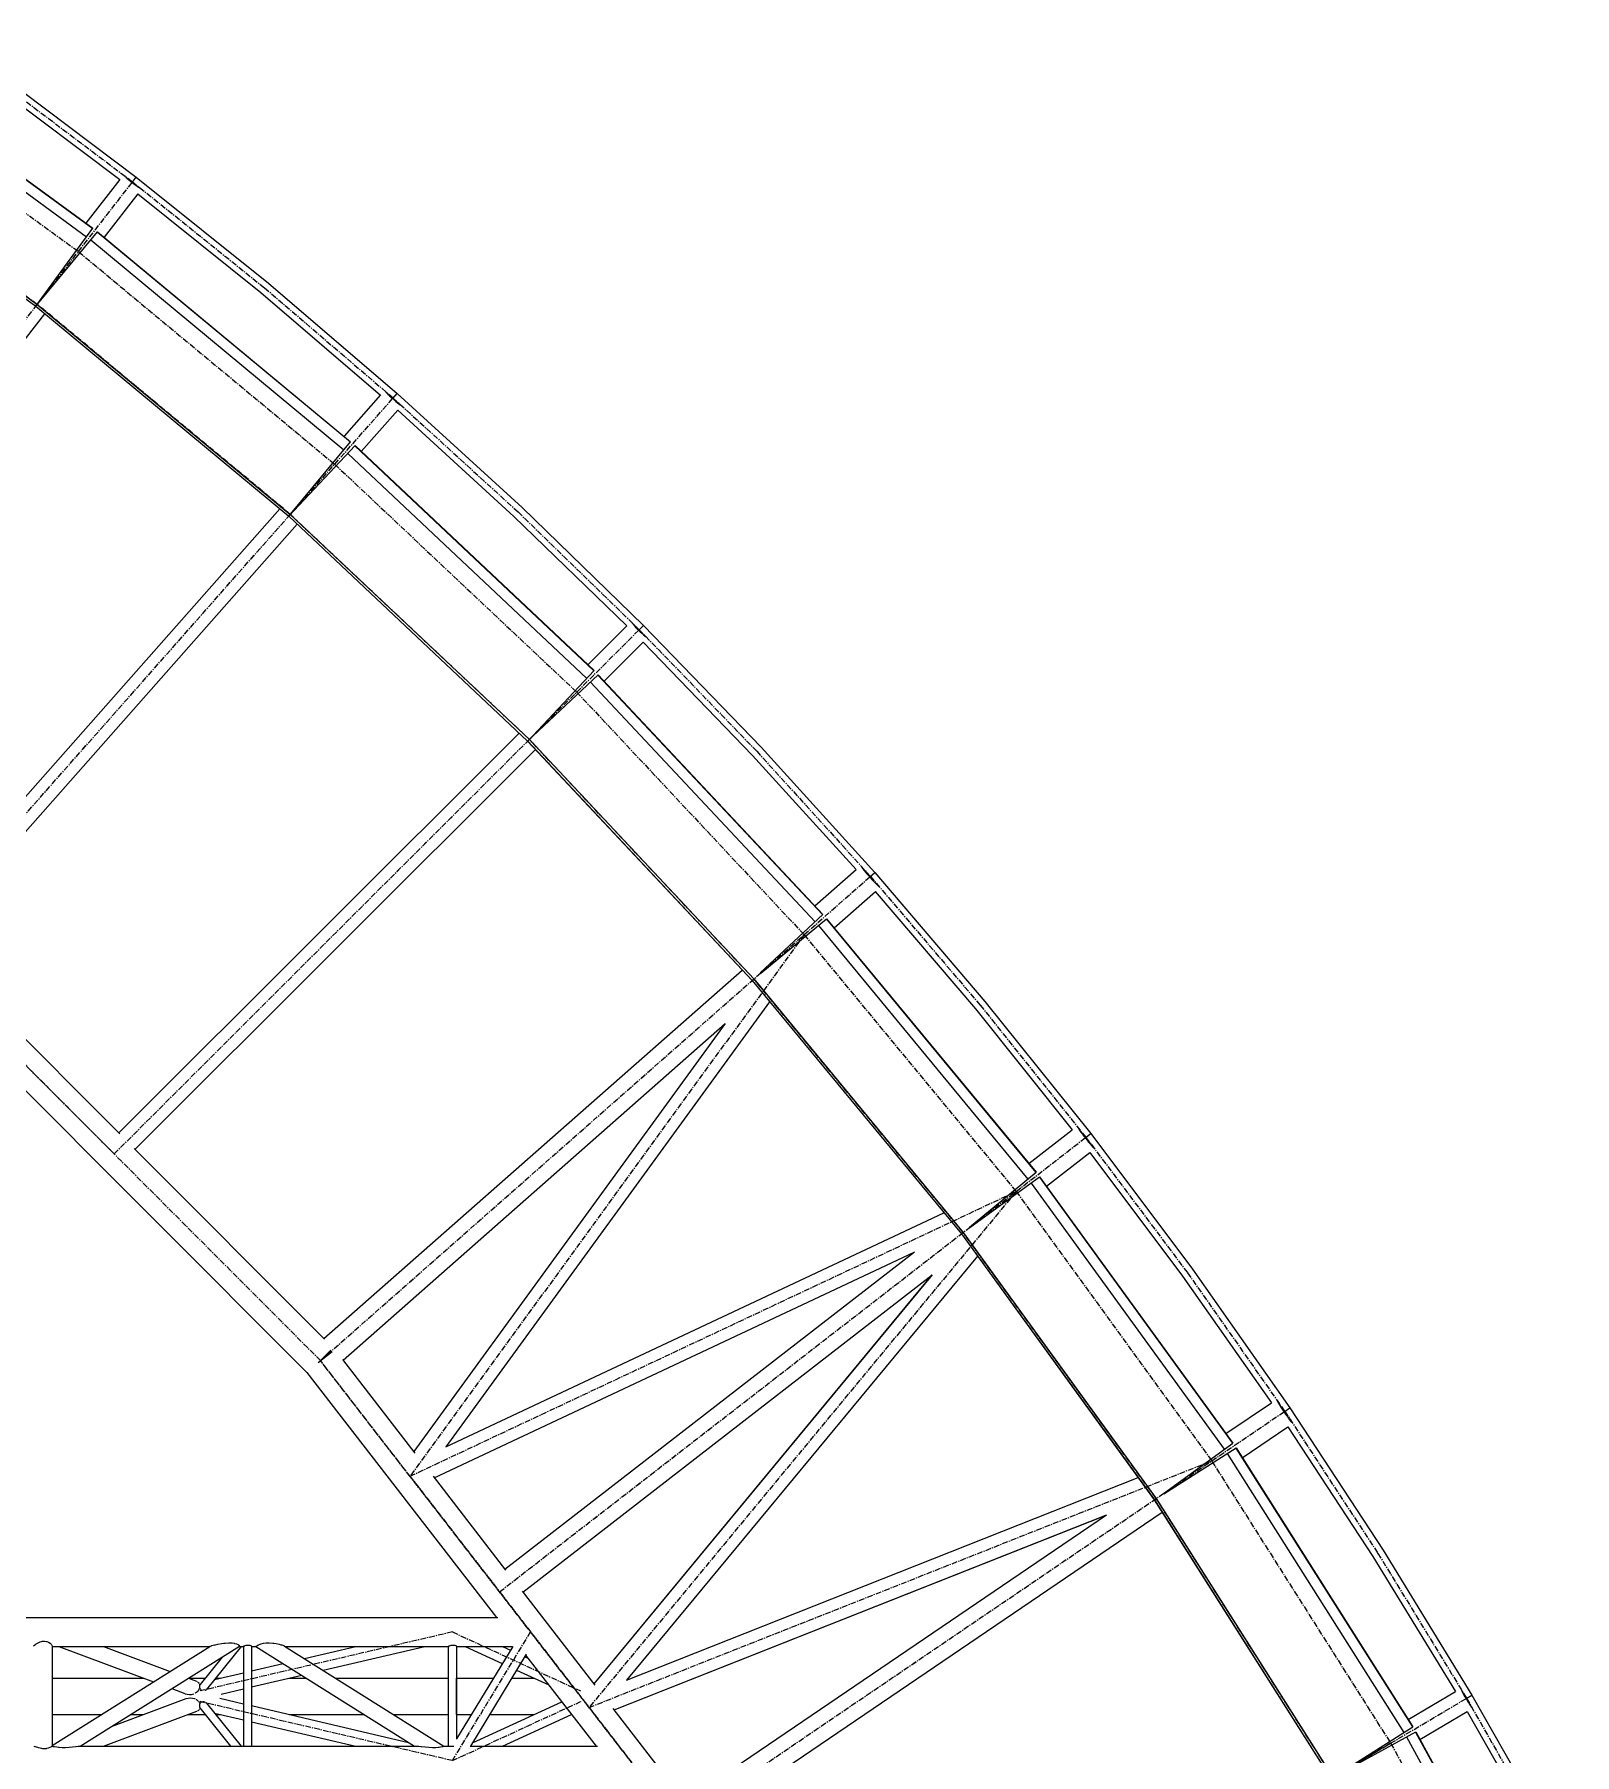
# Model space of a CAD drawing. Header units: millimetres. Extents: x 5143 to 30813, y 232 to 21408.
# Drawn here: x 26892 to 29047, y 17299 to 19705 of the extents above; entities that cross this region are included whole.
import ezdxf

# ---------------------------------------------------------------- set-up
doc = ezdxf.new("R2010")
doc.units = ezdxf.units.MM
doc.header["$LTSCALE"] = 0.25
doc.linetypes.add('CENTER', pattern=[50.8, 31.75, -6.35, 6.35, -6.35])
doc.linetypes.add('XKITLINE00', pattern=[0])

msp = doc.modelspace()

# ---------------------------------------------------------------- linework, layer by layer
at = {"color": 8, "linetype": 'XKITLINE00'}
for p, q in [((26601.7, 19704.1), (26973.4, 19433.2)), ((26602, 19704.5), (26973.7, 19433.6)), ((26593.2, 19692.5), (26964.9, 19421.6)), ((26835.1, 19634), (27011.2, 19501.4)), ((26845, 19647.5), (27034.4, 19504.9)), ((26522.3, 19594.9), (26893.8, 19324.2)), ((26522.4, 19595), (26893.8, 19324.4)), ((26524.2, 19597.7), (26895.9, 19326.9)), ((27011.2, 19501.4), (26964, 19440.7)), ((27018.1, 19506.3), (27018.3, 19506.1)), ((27018.3, 19506.1), (27019.8, 19504.7)), ((27018.6, 19505.9), (27018.7, 19505.8)), ((27018.7, 19505.8), (27020.1, 19504.5)), ((27019.8, 19504.7), (27021.7, 19503.1)), ((27020.1, 19504.5), (27021.9, 19503)), ((27021.7, 19503.1), (27023.8, 19501.4)), ((27021.9, 19503), (27024, 19501.3)), ((27023.8, 19501.4), (27026.2, 19499.5)), ((27024, 19501.3), (27026.3, 19499.4)), ((27026.2, 19499.5), (27028.6, 19497.5)), ((27026.3, 19499.4), (27028.7, 19497.5)), ((27028.6, 19497.5), (27031.1, 19495.6)), ((27028.7, 19497.5), (27034.4, 19504.9)), ((27028.7, 19497.5), (27034.4, 19504.9)), ((27028.7, 19497.5), (27031.1, 19495.7)), ((27031.1, 19495.7), (27033.4, 19493.9)), ((27031.1, 19495.6), (27033.6, 19493.8)), ((27033.4, 19493.9), (27035.6, 19492.3)), ((27033.6, 19493.8), (27035.8, 19492.1)), ((27034.4, 19504.9), (27219.2, 19356.5)), ((27035.6, 19492.3), (27037.5, 19491)), ((27035.8, 19492.1), (27037.8, 19490.7)), ((27037.5, 19491), (27039.2, 19489.9)), ((27037.8, 19490.7), (27039.5, 19489.6)), ((27039.2, 19489.9), (27039.3, 19489.8)), ((27039.5, 19489.6), (27039.8, 19489.4)), ((27036.7, 19481.6), (26989.5, 19420.9)), ((27036.6, 19481.6), (27208.5, 19343.5)), ((26893.8, 19324.4), (26980.2, 19428.5)), ((26894, 19324.2), (26973.7, 19433.6)), ((26970.7, 19417.1), (27324.7, 19123.5)), ((26979.9, 19428.2), (27333.9, 19134.5)), ((26980.2, 19428.5), (27334.2, 19134.9)), ((26950.7, 19397.6), (26950.7, 19397.6)), ((26950.9, 19397.4), (26950.9, 19397.4)), ((26952, 19399.1), (26952, 19399.1)), ((26952.1, 19399.1), (26952.1, 19399.1)), ((27208.5, 19343.5), (27375.9, 19200.1)), ((27219.2, 19356.5), (27399.3, 19202.3)), ((26893.8, 19324.2), (27247.7, 19030.7)), ((26894, 19324.2), (27247.7, 19030.8)), ((26895.9, 19326.9), (27249.9, 19033.2)), ((26906.2, 19313.9), (26420.4, 18689.3)), ((27375.9, 19200.2), (27325, 19142.6)), ((27383.1, 19204.7), (27383.3, 19204.4)), ((27383.3, 19204.4), (27384.7, 19203)), ((27383.5, 19204.3), (27383.7, 19204.1)), ((27383.7, 19204.1), (27385, 19202.7)), ((27384.7, 19203), (27386.4, 19201.3)), ((27385, 19202.7), (27386.7, 19201.1)), ((27386.4, 19201.3), (27388.5, 19199.4)), ((27386.7, 19201.1), (27388.7, 19199.2)), ((27388.5, 19199.4), (27390.7, 19197.3)), ((27388.7, 19199.2), (27390.8, 19197.3)), ((27393.1, 19195.2), (27399.3, 19202.3)), ((27393.1, 19195.2), (27399.3, 19202.3)), ((27399.3, 19202.3), (27574.2, 19042.7)), ((27400.1, 19178.8), (27349.2, 19121.2)), ((27390.7, 19197.3), (27393.1, 19195.2)), ((27390.8, 19197.3), (27393.1, 19195.2)), ((27393.1, 19195.2), (27395.4, 19193.1)), ((27393.1, 19195.2), (27395.4, 19193.2)), ((27395.4, 19193.2), (27397.6, 19191.3)), ((27395.4, 19193.1), (27397.7, 19191.2)), ((27397.6, 19191.3), (27399.7, 19189.6)), ((27397.7, 19191.2), (27399.9, 19189.4)), ((27399.7, 19189.6), (27401.5, 19188.1)), ((27399.9, 19189.4), (27401.8, 19187.9)), ((27400.1, 19178.8), (27562.7, 19030.5)), ((27401.5, 19188.1), (27403.1, 19187)), ((27401.8, 19187.9), (27403.4, 19186.6)), ((27403.1, 19187), (27403.2, 19186.9)), ((27403.4, 19186.6), (27403.7, 19186.5)), ((27247.7, 19030.8), (27340.4, 19129.4)), ((27247.8, 19030.7), (27334.2, 19134.9)), ((27340.1, 19129.1), (27674.5, 18814.3)), ((27340.4, 19129.4), (27674.8, 18814.7)), ((27310.6, 19101.8), (27310.6, 19101.7)), ((27330.2, 19118.6), (27664.7, 18803.9)), ((27235.2, 19041), (26719, 18456.9)), ((27235.2, 19041), (26719, 18456.9)), ((27247.7, 19030.7), (27581.9, 18716.1)), ((27247.8, 19030.7), (27581.9, 18716.3)), ((27249.9, 19033.2), (27584.3, 18718.5)), ((27562.7, 19030.5), (27720.5, 18877.2)), ((27574.2, 19042.7), (27744, 18877.8)), ((27259.4, 19019.6), (26743.2, 18435.6)), ((27259.4, 19019.6), (26743.2, 18435.6)), ((27666.1, 18822.9), (27720.5, 18877.2)), ((27728, 18881.3), (27728.2, 18881)), ((27728.2, 18881), (27729.5, 18879.5)), ((27728.4, 18880.8), (27728.5, 18880.7)), ((27728.5, 18880.7), (27729.8, 18879.2)), ((27729.5, 18879.5), (27731.1, 18877.7)), ((27729.8, 18879.2), (27731.3, 18877.5)), ((27731.1, 18877.7), (27733, 18875.6)), ((27731.3, 18877.5), (27733.2, 18875.5)), ((27733, 18875.6), (27735.1, 18873.5)), ((27733.2, 18875.5), (27735.2, 18873.4)), ((27735.1, 18873.5), (27737.3, 18871.2)), ((27735.2, 18873.4), (27737.4, 18871.2)), ((27737.3, 18871.2), (27739.6, 18869)), ((27737.4, 18871.2), (27744, 18877.8)), ((27737.4, 18871.2), (27744, 18877.8)), ((27737.4, 18871.2), (27739.5, 18869.1)), ((27739.5, 18869.1), (27741.6, 18867.1)), ((27739.6, 18869), (27741.8, 18866.9)), ((27741.6, 18867.1), (27743.6, 18865.2)), ((27741.8, 18866.9), (27743.8, 18865)), ((27743.6, 18865.2), (27745.3, 18863.6)), ((27743.8, 18865), (27745.6, 18863.3)), ((27744, 18877.8), (27908.6, 18707.7)), ((27745.3, 18863.6), (27746.8, 18862.4)), ((27745.6, 18863.3), (27747.1, 18862)), ((27746.8, 18862.4), (27746.9, 18862.3)), ((27747.1, 18862), (27747.4, 18861.8)), ((27688.9, 18800.1), (27743.3, 18854.4)), ((27743.3, 18854.4), (27896.3, 18696.2)), ((27582.1, 18716.1), (27674.8, 18814.7)), ((27581.9, 18716.3), (27680.7, 18808.8)), ((27669.8, 18798.7), (27983.9, 18463.6)), ((27680.3, 18808.5), (27994.4, 18473.5)), ((27680.7, 18808.8), (27994.8, 18473.8)), ((27647.7, 18781.6), (27647.7, 18781.6)), ((27649.1, 18783.1), (27649.1, 18783.1)), ((27010.1, 18168.2), (27570.1, 18727.2)), ((27584.3, 18718.5), (27898.4, 18383.5)), ((27032.8, 18145.4), (27592.9, 18704.4)), ((27032.9, 18145.3), (27593, 18704.3)), ((27581.9, 18716.1), (27895.8, 18381.2)), ((27582.1, 18716.1), (27895.9, 18381.4)), ((27896.3, 18696.2), (28041.5, 18536.4)), ((27908.6, 18707.7), (28067.7, 18532.5)), ((27983.7, 18485.6), (28041.5, 18536.5)), ((28048.8, 18540.5), (28049.5, 18539.5)), ((28049.5, 18539.5), (28050.8, 18537.7)), ((28049.7, 18539.5), (28050.2, 18538.7)), ((28050.2, 18538.7), (28051.4, 18537.1)), ((28050.8, 18537.7), (28052.4, 18535.7)), ((28051.4, 18537.1), (28052.9, 18535.2)), ((28052.4, 18535.7), (28054.3, 18533.4)), ((28052.9, 18535.2), (28054.7, 18533)), ((28054.3, 18533.4), (28056.3, 18530.9)), ((28054.7, 18533), (28056.6, 18530.7)), ((28056.3, 18530.9), (28058.6, 18528.3)), ((28056.6, 18530.7), (28058.7, 18528.2)), ((28058.6, 18528.3), (28060.9, 18525.6)), ((28058.7, 18528.2), (28060.9, 18525.7)), ((28060.5, 18526.2), (28067.7, 18532.5)), ((28060.5, 18526.2), (28067.7, 18532.5)), ((28060.9, 18525.7), (28063.1, 18523.2)), ((28060.9, 18525.6), (28063.3, 18523)), ((28067.7, 18532.5), (28221.5, 18352.2)), ((28010.5, 18455.1), (28068.3, 18506)), ((28063.1, 18523.2), (28065.3, 18520.9)), ((28063.3, 18523), (28065.5, 18520.5)), ((28065.3, 18520.9), (28067.3, 18518.7)), ((28065.5, 18520.5), (28067.7, 18518.2)), ((28067.3, 18518.7), (28069.2, 18516.8)), ((28067.7, 18518.2), (28069.7, 18516.2)), ((28068.2, 18506), (28208.6, 18341.5)), ((28069.2, 18516.8), (28070.8, 18515.2)), ((28069.7, 18516.2), (28071.4, 18514.5)), ((28070.8, 18515.2), (28072.1, 18513.9)), ((28071.4, 18514.5), (28072.8, 18513.1)), ((28072.1, 18513.9), (28072.3, 18513.8)), ((28072.8, 18513.1), (28073.2, 18512.8)), ((27907.4, 18391.9), (27994.8, 18473.8)), ((27908, 18391.4), (28000.2, 18467.6)), ((27988.8, 18458.1), (28281.6, 18103.7)), ((27999.8, 18467.3), (28292.7, 18112.8)), ((28000.2, 18467.6), (28293.1, 18113.1)), ((26741.9, 18436.8), (27011.4, 18166.9)), ((26698.1, 18408.9), (27273, 17832.9)), ((27296.8, 17880.9), (27882, 18396)), ((27895.8, 18381.2), (28188.6, 18026.9)), ((27895.9, 18381.4), (27898.4, 18383.5)), ((27896, 18381.2), (27898.4, 18383.5)), ((27896, 18381.2), (28188.6, 18027.1)), ((27898.4, 18383.5), (28191.2, 18029)), ((27920.3, 18351.5), (27467.3, 17729.3)), ((27920.4, 18351.5), (27467.4, 17729.4)), ((28208.6, 18341.5), (28343.6, 18172.7)), ((28221.5, 18352.2), (28369.6, 18167.2)), ((27323.6, 17850.4), (27858.4, 18321.2)), ((27858.3, 18321.2), (27422.6, 17722.7)), ((27858.3, 18321.1), (27422.6, 17722.7)), ((28282.8, 18125.6), (28343.6, 18172.7)), ((28351.2, 18176.3), (28351.9, 18175.2)), ((28351.9, 18175.2), (28353, 18173.4)), ((28352, 18175.2), (28352.5, 18174.5)), ((28352.5, 18174.5), (28353.6, 18172.8)), ((28353, 18173.4), (28354.5, 18171.3)), ((28353.6, 18172.8), (28355, 18170.8)), ((28354.5, 18171.3), (28356.2, 18168.9)), ((28355, 18170.8), (28356.6, 18168.5)), ((28356.2, 18168.9), (28358.1, 18166.3)), ((28356.6, 18168.5), (28358.4, 18166)), ((28358.1, 18166.3), (28360.2, 18163.5)), ((28358.4, 18166), (28360.4, 18163.4)), ((28360.2, 18163.5), (28362.4, 18160.7)), ((28360.4, 18163.4), (28362.4, 18160.8)), ((28362, 18161.3), (28369.6, 18167.2)), ((28362, 18161.3), (28369.6, 18167.2)), ((28369.6, 18167.2), (28511.8, 17977.6)), ((27031.6, 18146.6), (27297.8, 17879.9)), ((28307.6, 18093.5), (28368.5, 18140.6)), ((28362.4, 18160.8), (28364.4, 18158.2)), ((28362.4, 18160.7), (28364.5, 18157.9)), ((28364.4, 18158.2), (28366.4, 18155.7)), ((28364.5, 18157.9), (28366.7, 18155.3)), ((28366.4, 18155.7), (28368.3, 18153.4)), ((28366.7, 18155.3), (28368.7, 18152.9)), ((28368.3, 18153.4), (28370.1, 18151.4)), ((28368.4, 18140.7), (28498.2, 17967.7)), ((28368.7, 18152.9), (28370.5, 18150.7)), ((28370.1, 18151.4), (28371.6, 18149.7)), ((28370.5, 18150.7), (28372.1, 18148.9)), ((28371.6, 18149.7), (28372.8, 18148.3)), ((28372.1, 18148.9), (28373.4, 18147.5)), ((28372.8, 18148.3), (28373, 18148.2)), ((28373.4, 18147.5), (28373.8, 18147.1)), ((28200, 18036.2), (28293.1, 18113.1)), ((28200.6, 18035.8), (28298.1, 18106.6)), ((28286.1, 18097.9), (28556.2, 17725.8)), ((28297.8, 18106.3), (28567.8, 17734.2)), ((28298.1, 18106.6), (28568.2, 17734.5)), ((27467.3, 17729.3), (28164, 18056.6)), ((27467.4, 17729.4), (28164, 18056.6)), ((28188.6, 18027.1), (28191.2, 18029)), ((28188.6, 18026.9), (28458.5, 17655)), ((28188.7, 18026.9), (28191.2, 18029)), ((28188.7, 18026.9), (28458.6, 17655.2)), ((28191.2, 18029), (28461.3, 17656.9)), ((27451, 17686), (28122.8, 18001.6)), ((27451, 17686), (28122.7, 18001.5)), ((27550.2, 17558), (28123.2, 18002)), ((28211.2, 17995.7), (27720.3, 17402.8)), ((28211.2, 17995.7), (27720.4, 17402.9)), ((28511.8, 17977.6), (28648, 17783.6)), ((27575.1, 17525.9), (28147.6, 17969.5)), ((28147.7, 17969.6), (27674.3, 17397.8)), ((28147.5, 17969.5), (27674.3, 17397.9)), ((28498.2, 17967.7), (28622.4, 17790.8)), ((27288.9, 17847.2), (27308.4, 17862.4)), ((27289.2, 17846.9), (27306.7, 17864.3)), ((27296.1, 17853.7), (27296.6, 17853.2)), ((27296.4, 17854), (27296.9, 17853.4)), ((27322.7, 17851.5), (27424.3, 17720.5)), ((27273, 17832.9), (27538.2, 17490.6)), ((28558.7, 17747.6), (28622.4, 17790.8)), ((28630.2, 17793.8), (28630.8, 17792.8)), ((28630.8, 17792.8), (28631.8, 17790.9)), ((28631, 17792.8), (28631.4, 17792)), ((28631.4, 17792), (28632.4, 17790.2)), ((28631.8, 17790.9), (28633.2, 17788.7)), ((28632.4, 17790.2), (28633.6, 17788.1)), ((28633.2, 17788.7), (28634.7, 17786.2)), ((28633.6, 17788.1), (28635.1, 17785.7)), ((28634.7, 17786.2), (28636.5, 17783.4)), ((28635.1, 17785.7), (28636.7, 17783.2)), ((28636.5, 17783.4), (28638.4, 17780.5)), ((28636.7, 17783.2), (28638.5, 17780.4)), ((28638.4, 17780.5), (28640.4, 17777.6)), ((28638.5, 17780.4), (28640.4, 17777.7)), ((28640, 17778.2), (28648, 17783.6)), ((28640, 17778.2), (28648, 17783.6)), ((28648, 17783.6), (28778.5, 17584.7)), ((28581.5, 17714), (28645.2, 17757.2)), ((28640.4, 17777.7), (28642.3, 17775)), ((28640.4, 17777.6), (28642.3, 17774.7)), ((28642.3, 17775), (28644.1, 17772.4)), ((28642.3, 17774.7), (28644.3, 17772)), ((28644.1, 17772.4), (28645.9, 17770)), ((28644.3, 17772), (28646.2, 17769.4)), ((28645.2, 17757.3), (28764.3, 17575.7)), ((28645.9, 17770), (28647.5, 17767.8)), ((28646.2, 17769.4), (28647.9, 17767.1)), ((28647.5, 17767.8), (28648.9, 17766)), ((28647.9, 17767.1), (28649.3, 17765.2)), ((28648.9, 17766), (28650, 17764.6)), ((28649.3, 17765.2), (28650.6, 17763.7)), ((28650, 17764.6), (28650.2, 17764.4)), ((28650.6, 17763.7), (28650.9, 17763.4)), ((28471.3, 17664.1), (28568.2, 17734.5)), ((28471.9, 17663.6), (28572.9, 17727.6)), ((28560.3, 17719.7), (28807.6, 17329.8)), ((28572.5, 17727.4), (28819.7, 17337.5)), ((28572.9, 17727.6), (28820.1, 17337.7)), ((27449.5, 17688), (27551.1, 17556.8)), ((27720.3, 17402.8), (28435.9, 17686.1)), ((27720.4, 17402.9), (28435.9, 17686.1)), ((27801.7, 17233.4), (28391.9, 17634.3)), ((27824.4, 17199.9), (28469.4, 17637.8)), ((28458.5, 17655), (28705.6, 17265.3)), ((28458.6, 17655.2), (28461.3, 17656.9)), ((28458.7, 17655), (28461.3, 17656.9)), ((28458.7, 17655), (28705.7, 17265.4)), ((28461.3, 17656.9), (28708.5, 17267)), ((27702.7, 17361.2), (28391, 17633.7)), ((27702.7, 17361.2), (28390.9, 17633.6)), ((28764.3, 17575.7), (28879.9, 17386.9)), ((28778.5, 17584.7), (28902.8, 17381.7)), ((27574.1, 17527.1), (27675.8, 17395.9)), ((26261.3, 17490.6), (27540.4, 17490.6)), ((26890.8, 17451), (26892.4, 17452.1)), ((26892.4, 17452.1), (26892.9, 17452.4)), ((26892.9, 17452.4), (26894.5, 17453.6)), ((26894.5, 17453.6), (26896.2, 17454.4)), ((26896.2, 17454.4), (26897.1, 17455)), ((26897.1, 17455), (26900, 17456.3)), ((26900, 17456.3), (26902, 17456.8)), ((26902, 17456.8), (26903.1, 17457.2)), ((26903.1, 17457.2), (26906.1, 17457.5)), ((26906.1, 17457.5), (26909, 17457)), ((26909, 17457), (26909.3, 17456.8)), ((26909.3, 17456.8), (26911.6, 17456)), ((26911.6, 17456), (26913.7, 17454.6)), ((26913.7, 17454.6), (26913.9, 17454.4)), ((26913.9, 17454.4), (26915.4, 17453.2)), ((26915.4, 17453.2), (26915.8, 17452.4)), ((26915.8, 17452.4), (26916.4, 17451.8)), ((26916.4, 17451.8), (26916.6, 17451)), ((26916.6, 17451), (26916.7, 17450.8)), ((26916.7, 17450.8), (26916.7, 17311.5)), ((26916.7, 17311.7), (27137.2, 17450.1)), ((26916.7, 17450), (27137, 17450)), ((26926.1, 17450), (27058.3, 17400.6)), ((26955.9, 17310.6), (27178.6, 17450.3)), ((26988.6, 17450), (27081.6, 17415.2)), ((27180.9, 17450), (27132.6, 17389.7)), ((27137.2, 17450.1), (27137.3, 17450.2)), ((27137.3, 17450.2), (27138.1, 17450.6)), ((27138.1, 17450.6), (27139.6, 17451)), ((27139.6, 17451), (27140.3, 17451.3)), ((27140.3, 17451.3), (27143.9, 17452.2)), ((27143.9, 17452.2), (27145.3, 17452.4)), ((27145.3, 17452.4), (27148.4, 17453.2)), ((27148.4, 17453.2), (27153.5, 17454)), ((27153.5, 17454), (27156.8, 17454.4)), ((27156.8, 17454.4), (27158.8, 17454.7)), ((27158.8, 17454.7), (27163.9, 17455)), ((27163.9, 17455), (27168.3, 17454.9)), ((27168.3, 17454.9), (27171.5, 17454.4)), ((27171.5, 17454.4), (27171.9, 17454.3)), ((27171.9, 17454.3), (27174.8, 17453.6)), ((27174.8, 17453.6), (27176.7, 17452.6)), ((27176.7, 17452.6), (27176.9, 17452.4)), ((27176.9, 17452.4), (27178.1, 17451.7)), ((27178, 17450), (27184.2, 17450)), ((27178.1, 17451.7), (27178.4, 17451)), ((27178.4, 17451), (27178.6, 17450.9)), ((27178.6, 17450.9), (27178.6, 17450.3)), ((27184.2, 17450.1), (27184.3, 17450.2)), ((27184.2, 17450.1), (27184.2, 17310.6)), ((27184.4, 17450.3), (27184.3, 17450.2)), ((27184.4, 17450.3), (27185.2, 17450.7)), ((27185.2, 17450.7), (27186.2, 17451)), ((27186.2, 17451), (27186.5, 17451.1)), ((27186.5, 17451.1), (27188.1, 17451.6)), ((27188.1, 17451.6), (27189.9, 17451.8)), ((27189.9, 17451.8), (27191.6, 17451.9)), ((27191.6, 17451.9), (27193.2, 17451.7)), ((27193.2, 17451.7), (27194.5, 17451.3)), ((27194.5, 17451.3), (27194.8, 17451)), ((27194.8, 17451), (27195.3, 17450.8)), ((27195.3, 17450.8), (27195.6, 17450.4)), ((27195.6, 17450.4), (27195.6, 17310.6)), ((27195.6, 17450), (27201.7, 17450)), ((27201.5, 17450.1), (27202, 17450.2)), ((27201.5, 17450.1), (27423.8, 17310.6)), ((27202, 17450.3), (27202.9, 17450.9)), ((27202, 17450.3), (27202, 17450.2)), ((27202.9, 17450.9), (27203.2, 17451)), ((27203.2, 17451), (27204.3, 17451.8)), ((27204.3, 17451.8), (27206, 17452.4)), ((27206, 17452.4), (27206.4, 17452.7)), ((27206.4, 17452.7), (27208.9, 17453.7)), ((27208.9, 17453.7), (27212.3, 17454.4)), ((27212.3, 17454.4), (27216, 17454.9)), ((27216, 17454.9), (27220.4, 17455)), ((27220.4, 17455), (27225.2, 17454.6)), ((27225.2, 17454.6), (27226.7, 17454.4)), ((27226.7, 17454.4), (27230, 17453.9)), ((27230, 17453.9), (27234.4, 17453.1)), ((27234.4, 17453.1), (27236.6, 17452.4)), ((27236.6, 17452.4), (27238.1, 17452.1)), ((27238.1, 17452.1), (27240.7, 17451.2)), ((27240.7, 17451.2), (27241, 17451)), ((27241, 17451), (27241.8, 17450.5)), ((27241.8, 17450.5), (27464.8, 17310.6)), ((27242.7, 17450), (27470.9, 17450)), ((27269.6, 17433.1), (27341.7, 17450)), ((27295.7, 17416.7), (27437.9, 17450)), ((27470.9, 17450.1), (27471.1, 17450.2)), ((27470.9, 17450.1), (27470.9, 17310.6)), ((27471.2, 17450.3), (27471.1, 17450.2)), ((27471.2, 17450.3), (27472, 17450.7)), ((27472, 17450.7), (27473, 17451)), ((27473, 17451), (27473.3, 17451.1)), ((27473.3, 17451.1), (27474.9, 17451.6)), ((27474.9, 17451.6), (27476.6, 17451.8)), ((27476.6, 17451.8), (27478.4, 17451.9)), ((27478.4, 17451.9), (27480, 17451.7)), ((27480, 17451.7), (27481.3, 17451.3)), ((27481.3, 17451.3), (27481.6, 17451)), ((27481.6, 17451), (27482.1, 17450.8)), ((27482.1, 17450.8), (27482.3, 17450.4)), ((27482.3, 17450.4), (27482.3, 17320.3)), ((27561, 17450.1), (27482.3, 17320.7)), ((27482.3, 17450), (27560.9, 17450)), ((27494.5, 17450), (27546.4, 17426.1)), ((27546.9, 17450), (27557.9, 17444.9)), ((27154.4, 17435.2), (27123.6, 17396.7)), ((27195.6, 17415.8), (27239.7, 17426.1)), ((27579.8, 17439), (27501.8, 17310.6)), ((27577.8, 17435.7), (27582.2, 17433.7)), ((27579.1, 17437.8), (27677.6, 17310.6)), ((26916.7, 17405.7), (27044.6, 17405.7)), ((27107.3, 17405.6), (27118.7, 17401.4)), ((27107.5, 17405.7), (27130.8, 17405.7)), ((27118.7, 17401.4), (27119.3, 17401)), ((27120.1, 17400.6), (27120.7, 17400.3)), ((27120.7, 17400.3), (27121.1, 17399.8)), ((27121.1, 17399.8), (27122.1, 17398.9)), ((27122.1, 17398.9), (27122.3, 17398.5)), ((27122.5, 17398), (27122.9, 17397.2)), ((27123, 17395.6), (27122.7, 17394.1)), ((27122.7, 17394.1), (27122.8, 17393.5)), ((27122.9, 17397.2), (27123, 17397)), ((27123, 17397), (27123.2, 17396)), ((27123.2, 17396.1), (27123, 17395.6)), ((27123.6, 17396.7), (27123.2, 17396.1)), ((27143.8, 17403.7), (27184.2, 17413.1)), ((27145.4, 17405.7), (27152.2, 17405.7)), ((27195.6, 17393.3), (27265.8, 17409.7)), ((27248.4, 17405.7), (27272.2, 17405.7)), ((27313.3, 17405.7), (27470.9, 17405.7)), ((27482.3, 17405.7), (27534, 17405.7)), ((27559.5, 17405.7), (27590.7, 17405.7)), ((27566.4, 17416.9), (27611.3, 17396.2)), ((26999.9, 17338.1), (27104, 17377.1)), ((27084, 17391), (27102.5, 17384)), ((27102.8, 17383.9), (27105.5, 17383.2)), ((27104, 17377.1), (27107, 17377.9)), ((27105.5, 17383.2), (27108.7, 17382.8)), ((27107, 17377.9), (27110.1, 17378.2)), ((27108.7, 17382.8), (27111.8, 17383)), ((27110.1, 17378.2), (27113.1, 17377.9)), ((27111.8, 17383), (27114.8, 17383.8)), ((27113.1, 17377.9), (27116, 17377.1)), ((27114.8, 17383.8), (27115.1, 17383.9)), ((27116, 17377.1), (27116.7, 17376.7)), ((27116.6, 17384.6), (27117.3, 17385)), ((27117.3, 17385), (27119.2, 17386.5)), ((27118, 17376), (27118.5, 17375.8)), ((27118.5, 17375.8), (27119.9, 17374.5)), ((27119.2, 17386.5), (27119.5, 17386.7)), ((27120.5, 17387.8), (27119.5, 17386.7)), ((27119.9, 17374.5), (27120.5, 17374.1)), ((27120.5, 17374.1), (27121.6, 17372.8)), ((27121.3, 17388.6), (27121.2, 17388.5)), ((27122.1, 17390.2), (27121.3, 17388.6)), ((27122.5, 17390.8), (27122.1, 17390.2)), ((27122.1, 17372.1), (27122.2, 17372.1)), ((27122.2, 17372.1), (27122.8, 17370.7)), ((27122.7, 17391.5), (27122.5, 17390.8)), ((27122.8, 17393.5), (27122.8, 17392.4)), ((27122.8, 17392.4), (27122.9, 17392.1)), ((27122.8, 17370.7), (27123.2, 17370)), ((27123.2, 17369.8), (27122.8, 17368.7)), ((27123.2, 17391.5), (27123.6, 17390.8)), ((27123.5, 17370.5), (27123.2, 17370.1)), ((27123.2, 17370.1), (27123.2, 17369.8)), ((27123.5, 17370.5), (27123.7, 17370.7)), ((27123.6, 17390.8), (27124, 17390.3)), ((27124.7, 17371.7), (27123.7, 17370.7)), ((27124, 17390.3), (27124.7, 17389.5)), ((27124.7, 17389.5), (27126.3, 17388.5)), ((27124.7, 17371.7), (27125.4, 17372.1)), ((27126.3, 17388.5), (27126.3, 17388.5)), ((27127.3, 17372.8), (27128, 17372.9)), ((27128, 17372.9), (27129.7, 17372.8)), ((27130.8, 17388.5), (27131.3, 17388.7)), ((27131.2, 17372.1), (27131.3, 17372.1)), ((27131.3, 17388.7), (27132.6, 17389.7)), ((27131.3, 17372.1), (27132.5, 17370.9)), ((27132.5, 17370.9), (27180.9, 17310.6)), ((27151.3, 17377.6), (27184.2, 17369.9)), ((27153.1, 17383.4), (27184.2, 17390.6)), ((27504.6, 17315.2), (27629.5, 17372.7)), ((28813.7, 17347.9), (28879.9, 17387)), ((28888.1, 17389), (28888.2, 17388.7)), ((28888.2, 17388.7), (28889.1, 17386.9)), ((28888.4, 17388.5), (28888.5, 17388.4)), ((28888.5, 17388.4), (28889.3, 17386.6)), ((28889.1, 17386.9), (28890.3, 17384.8)), ((28889.3, 17386.6), (28890.4, 17384.5)), ((28890.3, 17384.8), (28891.6, 17382.3)), ((28890.4, 17384.5), (28891.7, 17382.1)), ((28891.6, 17382.3), (28893.1, 17379.7)), ((28891.7, 17382.1), (28893.2, 17379.6)), ((28893.1, 17379.7), (28894.7, 17377)), ((28893.2, 17379.6), (28894.7, 17377)), ((28894.7, 17377), (28902.8, 17381.7)), ((28894.7, 17377), (28902.8, 17381.7)), ((28894.7, 17377), (28896.3, 17374.3)), ((28894.7, 17377), (28896.3, 17374.4)), ((28896.3, 17374.4), (28897.8, 17371.9)), ((28896.3, 17374.3), (28897.9, 17371.7)), ((28897.8, 17371.9), (28899.3, 17369.6)), ((28897.9, 17371.7), (28899.4, 17369.3)), ((28899.3, 17369.6), (28900.6, 17367.6)), ((28902.8, 17381.7), (29020.6, 17175)), ((26916.7, 17354.9), (26985.5, 17354.9)), ((26988.6, 17310.6), (27119.1, 17359.3)), ((27026.5, 17354.9), (27044.6, 17354.9)), ((27107.2, 17354.9), (27130.8, 17354.9)), ((27119.1, 17359.3), (27119.5, 17359.6)), ((27120.4, 17360), (27121.1, 17360.3)), ((27121.1, 17360.3), (27121.8, 17361.1)), ((27121.8, 17361.1), (27122.5, 17361.7)), ((27122.7, 17362.1), (27122.5, 17361.7)), ((27122.8, 17368.7), (27122.7, 17367.2)), ((27122.7, 17367.2), (27122.7, 17366.9)), ((27122.7, 17366.9), (27122.8, 17365.3)), ((27122.8, 17365.3), (27123, 17365.1)), ((27123, 17365.1), (27123.3, 17364.3)), ((27123.5, 17363.5), (27123, 17362.6)), ((27123.3, 17364.3), (27166.3, 17310.6)), ((27123.6, 17363.9), (27123.5, 17363.5)), ((27123.6, 17363.9), (27123.6, 17363.9)), ((27143.8, 17356.8), (27184.2, 17347.4)), ((27145.4, 17354.9), (27152.2, 17354.9)), ((27195.6, 17367.2), (27415.4, 17315.8)), ((27248.4, 17354.9), (27353.2, 17354.9)), ((27394.2, 17354.9), (27470.9, 17354.9)), ((27482.3, 17354.9), (27503.1, 17354.9)), ((27528.7, 17354.9), (27590.7, 17354.9)), ((27546.9, 17310.6), (27643.2, 17355)), ((27643.1, 17354.9), (27643.3, 17354.9)), ((27701, 17363.4), (27802.5, 17232.4)), ((28830.1, 17320), (28896.3, 17359.2)), ((28896.3, 17359.2), (29005.9, 17166.9)), ((28899.4, 17369.3), (28900.7, 17367.3)), ((28900.6, 17367.6), (28901.7, 17366)), ((28900.7, 17367.3), (28901.9, 17365.6)), ((28901.7, 17366), (28901.8, 17365.9)), ((28901.9, 17365.6), (28902.1, 17365.4)), ((27195.6, 17344.7), (27341.7, 17310.6)), ((28705.7, 17265.4), (28824.3, 17330.6)), ((28705.8, 17265.2), (28820.1, 17337.7)), ((28811.3, 17323.4), (29033.5, 16918.8)), ((28823.9, 17330.3), (29046.1, 16925.7)), ((28824.3, 17330.6), (29046.5, 16925.9)), ((26891.1, 17310.6), (26892.4, 17310.3)), ((26892.4, 17310.3), (26892.9, 17310.2)), ((26892.9, 17310.2), (26894.5, 17309.6)), ((26894.5, 17309.6), (26896.2, 17309.2)), ((26896.2, 17309.2), (26897.1, 17308.8)), ((26897.1, 17308.8), (26900, 17308)), ((26900, 17308), (26902, 17307.7)), ((26902, 17307.7), (26903.1, 17307.4)), ((26903.1, 17307.4), (26906.1, 17307.2)), ((26906.1, 17307.2), (26909, 17307.5)), ((26909, 17307.5), (26909.3, 17307.7)), ((26909.3, 17307.7), (26911.6, 17308.2)), ((26911.6, 17308.2), (26913.7, 17309.1)), ((26913.7, 17309.1), (26913.9, 17309.2)), ((26913.9, 17309.2), (26915.4, 17309.8)), ((26915.4, 17309.8), (26915.8, 17310.2)), ((26915.8, 17310.2), (26916.4, 17310.4)), ((26916.4, 17310.5), (26917.9, 17310.3)), ((26916.5, 17310.5), (26916.4, 17310.5)), ((26916.4, 17310.4), (26916.4, 17310.5)), ((26916.7, 17311.5), (26916.5, 17310.8)), ((26916.5, 17310.8), (26916.5, 17310.5)), ((26917.9, 17310.3), (26918.8, 17310.2)), ((26918.8, 17310.2), (26920.1, 17309.9)), ((26920.1, 17309.9), (26923.1, 17309.4)), ((26923.1, 17309.4), (26925.5, 17309.2)), ((26925.5, 17309.2), (26926.7, 17309)), ((26926.7, 17309), (26930.9, 17308.8)), ((26930.9, 17308.8), (26935.6, 17308.9)), ((26935.6, 17308.9), (26940.3, 17309.2)), ((26940.3, 17309.2), (26940.7, 17309.2)), ((26940.7, 17309.2), (26945.3, 17309.6)), ((26945.3, 17309.6), (26949.7, 17310.1)), ((26949.7, 17310.1), (26950.3, 17310.2)), ((26950.3, 17310.2), (26952.9, 17310.4)), ((26952.9, 17310.4), (26954.7, 17310.6)), ((26954.3, 17310.6), (27186.5, 17310.6)), ((26954.7, 17310.6), (26955.1, 17310.6)), ((26955.1, 17310.6), (26955.1, 17310.6)), ((27185.7, 17310.6), (27186.2, 17310.6)), ((27186.2, 17310.6), (27186.5, 17310.6)), ((27186.2, 17310.6), (27186.4, 17310.6)), ((27186.5, 17310.6), (27188.1, 17310.5)), ((27188.1, 17310.5), (27189.9, 17310.4)), ((27189.9, 17310.4), (27191.6, 17310.4)), ((27191.6, 17310.4), (27193.2, 17310.4)), ((27193.2, 17310.4), (27194.5, 17310.5)), ((27194.5, 17310.5), (27194.8, 17310.6)), ((27194.6, 17310.6), (27427.4, 17310.6)), ((27194.7, 17310.6), (27194.7, 17310.6)), ((27194.8, 17310.6), (27195.2, 17310.6)), ((27426.3, 17310.6), (27426.5, 17310.6)), ((27426.5, 17310.6), (27426.8, 17310.6)), ((27426.8, 17310.6), (27429.6, 17310.4)), ((27427.2, 17310.6), (27427.3, 17310.6)), ((27429.6, 17310.4), (27432.5, 17310.2)), ((27432.5, 17310.2), (27433.6, 17310.1)), ((27433.6, 17310.1), (27438.5, 17309.6)), ((27438.5, 17309.6), (27443.5, 17309.2)), ((27443.5, 17309.2), (27448.7, 17308.9)), ((27448.7, 17308.9), (27453.3, 17308.8)), ((27453.3, 17308.8), (27457.1, 17309.1)), ((27457.1, 17309.1), (27458, 17309.2)), ((27458, 17309.2), (27460.2, 17309.4)), ((27460.2, 17309.4), (27462.5, 17309.9)), ((27462.5, 17309.9), (27463.2, 17310.2)), ((27463.2, 17310.2), (27463.9, 17310.3)), ((27463.9, 17310.3), (27464.7, 17310.6)), ((27464.7, 17310.6), (27473.3, 17310.6)), ((27464.7, 17310.6), (27464.7, 17310.6)), ((27464.7, 17310.6), (27464.7, 17310.6)), ((27472.5, 17310.6), (27473, 17310.6)), ((27473, 17310.6), (27473.3, 17310.6)), ((27473, 17310.6), (27473.2, 17310.6)), ((27473.3, 17310.6), (27474.9, 17310.5)), ((27474.9, 17310.5), (27476.6, 17310.4)), ((27476.6, 17310.4), (27478.4, 17310.4)), ((27478.4, 17310.4), (27478.5, 17310.4)), ((27501.5, 17310.6), (27679.8, 17310.6))]:
    msp.add_line(p, q, dxfattribs=at)
at = {"color": 8, "linetype": 'CENTER'}
for p, q in [((26577, 19675.2), (26953.4, 19400.8)), ((26840.1, 19640.8), (27029.2, 19498.3)), ((26895.9, 19326.9), (26524.2, 19597.7)), ((26392, 18679.1), (27029.2, 19498.3)), ((27029.2, 19498.3), (27213.9, 19350)), ((26392, 18679.1), (26953.4, 19400.8)), ((26953.4, 19400.8), (27311.9, 19103.4)), ((27213.9, 19350), (27393.7, 19196)), ((27249.9, 19033.2), (26895.9, 19326.9)), ((26714.9, 18427.9), (27393.7, 19196)), ((27393.7, 19196), (27568.4, 19036.6)), ((26714.9, 18427.9), (27311.9, 19103.4)), ((27311.9, 19103.4), (27650.6, 18784.7)), ((27584.3, 18718.5), (27249.9, 19033.2)), ((27568.4, 19036.6), (27738, 18871.9)), ((27003.5, 18138.8), (27738, 18871.9)), ((27738, 18871.9), (27902.4, 18702)), ((27003.5, 18138.8), (27650.6, 18784.7)), ((27650.6, 18784.7), (27968.7, 18445.4)), ((27898.4, 18383.5), (27584.3, 18718.5)), ((27902.4, 18702), (28061.4, 18527)), ((27292.1, 17849.7), (28061.4, 18527)), ((28061.4, 18527), (28215, 18346.9)), ((27292.1, 17849.7), (27968.7, 18445.4)), ((27968.7, 18445.4), (27417.3, 17688)), ((27968.7, 18445.4), (27417.3, 17688)), ((27968.7, 18445.4), (28265.3, 18086.4)), ((27292.1, 17849.7), (26714.9, 18427.9)), ((27292.1, 17849.7), (26714.9, 18427.9)), ((27003.5, 18138.8), (26714.9, 18427.9)), ((28191.2, 18029), (27898.4, 18383.5)), ((28215, 18346.9), (28362.9, 18162)), ((27542.6, 17526.4), (28362.9, 18162)), ((28362.9, 18162), (28505, 17972.6)), ((27292.1, 17849.7), (27003.5, 18138.8)), ((27417.3, 17688), (28265.3, 18086.4)), ((27417.3, 17688), (28265.3, 18086.4)), ((27542.6, 17526.4), (28265.3, 18086.4)), ((28265.3, 18086.4), (27667.8, 17364.7)), ((28265.3, 18086.4), (27667.8, 17364.7)), ((28265.3, 18086.4), (28538.8, 17709.5)), ((28461.3, 17656.9), (28191.2, 18029)), ((28505, 17972.6), (28641, 17778.9)), ((27793, 17203.1), (27292.1, 17849.7)), ((27793, 17203.1), (27292.1, 17849.7)), ((27417.3, 17688), (27292.1, 17849.7)), ((27793, 17203.1), (28641, 17778.9)), ((28641, 17778.9), (28771.4, 17580.2)), ((27667.8, 17364.7), (28538.8, 17709.5)), ((27667.8, 17364.7), (28538.8, 17709.5)), ((27793, 17203.1), (28538.8, 17709.5)), ((28538.8, 17709.5), (28789.2, 17314.6)), ((27417.3, 17688), (27542.6, 17526.4)), ((28708.5, 17267), (28461.3, 17656.9)), ((28771.4, 17580.2), (28895.5, 17377.5)), ((27542.6, 17526.4), (27667.8, 17364.7)), ((27476.6, 17470.3), (27123.8, 17387.8)), ((27476.6, 17470.3), (27655.8, 17387.8)), ((27476.6, 17290.3), (27586, 17470.3)), ((27476.6, 17290.3), (27123.8, 17372.8)), ((27476.6, 17290.3), (27655.8, 17372.8)), ((28001.9, 16849.5), (28895.5, 17377.5)), ((28895.5, 17377.5), (29013.2, 17170.9)), ((27667.8, 17364.7), (27793, 17203.1)), ((27667.8, 17364.7), (27667.8, 17364.7)), ((28789.2, 17314.6), (28001.9, 16849.5)), ((28789.2, 17314.6), (29014.3, 16904.8))]:
    msp.add_line(p, q, dxfattribs=at)
msp.add_line((27482.3, 17354.9), (27482.3, 17405.7))
at = {"color": 8, "linetype": 'XKITLINE00'}
for centre in [(27029.2, 19498.3), (27029.2, 19498.3), (27029.2, 19498.3), (26953.4, 19400.8), (26953.4, 19400.8), (26953.4, 19400.8), (27213.9, 19350), (27213.9, 19350), (26895.9, 19326.9), (26895.9, 19326.9), (27393.7, 19196), (27393.7, 19196), (27393.7, 19196), (27311.9, 19103.4), (27311.9, 19103.4), (27311.9, 19103.4), (27249.9, 19033.2), (27249.9, 19033.2), (27568.4, 19036.6), (27568.4, 19036.6), (27738, 18871.9), (27738, 18871.9), (27738, 18871.9), (27650.6, 18784.7), (27650.6, 18784.7), (27650.6, 18784.7), (27584.3, 18718.5), (27584.3, 18718.5), (27902.4, 18702), (27902.4, 18702), (28061.4, 18527), (28061.4, 18527), (28061.4, 18527), (27968.7, 18445.4), (27968.7, 18445.4), (27968.7, 18445.4), (27968.7, 18445.4), (27968.7, 18445.4), (27898.4, 18383.5), (27898.4, 18383.5), (28215, 18346.9), (28215, 18346.9), (28362.9, 18162), (28362.9, 18162), (28362.9, 18162), (27003.5, 18138.8), (27003.5, 18138.8), (27003.5, 18138.8), (27003.5, 18138.8), (27003.5, 18138.8), (28265.3, 18086.4), (28265.3, 18086.4), (28265.3, 18086.4), (28265.3, 18086.4), (28265.3, 18086.4), (28265.3, 18086.4), (28265.3, 18086.4), (28191.2, 18029), (28191.2, 18029), (28505, 17972.6), (28505, 17972.6), (27292.1, 17849.7), (27292.1, 17849.7), (27292.1, 17849.7), (27292.1, 17849.7), (27292.1, 17849.7), (27292.1, 17849.7), (27292.1, 17849.7), (27292.1, 17849.7), (27292.1, 17849.7), (28641, 17778.9), (28641, 17778.9), (28641, 17778.9), (28538.8, 17709.5), (28538.8, 17709.5), (28538.8, 17709.5), (28538.8, 17709.5), (28538.8, 17709.5), (27417.3, 17688), (27417.3, 17688), (27417.3, 17688), (27417.3, 17688), (27417.3, 17688), (27417.3, 17688), (27417.3, 17688), (28461.3, 17656.9), (28461.3, 17656.9), (28771.4, 17580.2), (28771.4, 17580.2), (27542.6, 17526.4), (27542.6, 17526.4), (27542.6, 17526.4), (27542.6, 17526.4), (27542.6, 17526.4), (27476.6, 17470.3), (27476.6, 17470.3), (27586, 17470.3), (27123.8, 17387.8), (27123.8, 17372.8), (27655.8, 17387.8), (27655.8, 17372.8), (28895.5, 17377.5), (28895.5, 17377.5), (28895.5, 17377.5), (27667.8, 17364.7), (27667.8, 17364.7), (27667.8, 17364.7), (27667.8, 17364.7), (27667.8, 17364.7), (27667.8, 17364.7), (27667.8, 17364.7), (28789.2, 17314.6), (28789.2, 17314.6), (28789.2, 17314.6)]:
    msp.add_circle(centre, 0.05, dxfattribs=at)

doc.saveas('drawing.dxf')
